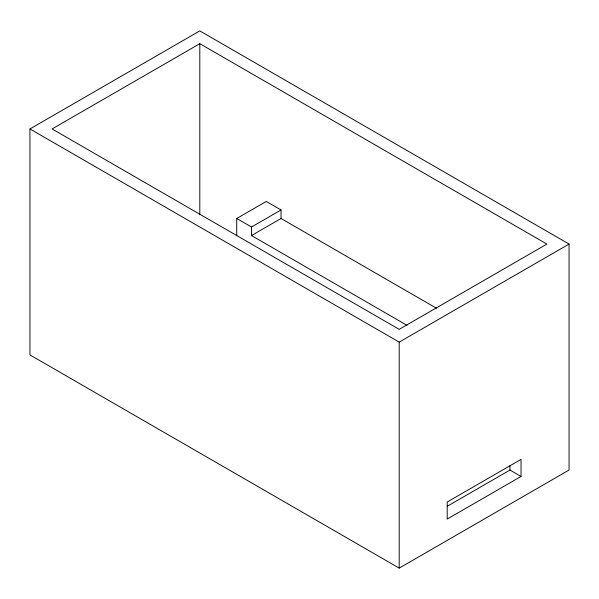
<?xml version="1.0" encoding="UTF-8"?>
<svg xmlns="http://www.w3.org/2000/svg" width="599" height="599" viewBox="0 0 599 599"><rect width="100%" height="100%" fill="white"/><g stroke="black" fill="none" stroke-linecap="round" stroke-linejoin="round"><path stroke-width="0.9" d="M29.95 128.95L199.804 30.886L569.05 244.07L569.05 470.05L399.196 568.114L29.95 354.93L29.95 128.95L399.196 342.134L569.05 244.07M199.804 43.682L52.106 128.95L399.196 329.345L546.894 244.07L199.804 43.682L199.804 214.786M236.725 235.849L236.725 218.493L266.27 201.436L281.036 209.964L281.036 218.493L436.551 308.275M236.725 218.493L251.498 227.021L281.036 209.964M251.498 227.021L251.498 235.542L281.036 218.493M447.356 506.192L509.974 470.05L521.048 476.445L521.048 459.388L447.198 502.022L447.198 519.078L521.048 476.445M251.498 235.542L407.013 325.332M509.974 465.558L509.974 470.05M399.196 342.134L399.196 568.114"/></g></svg>
